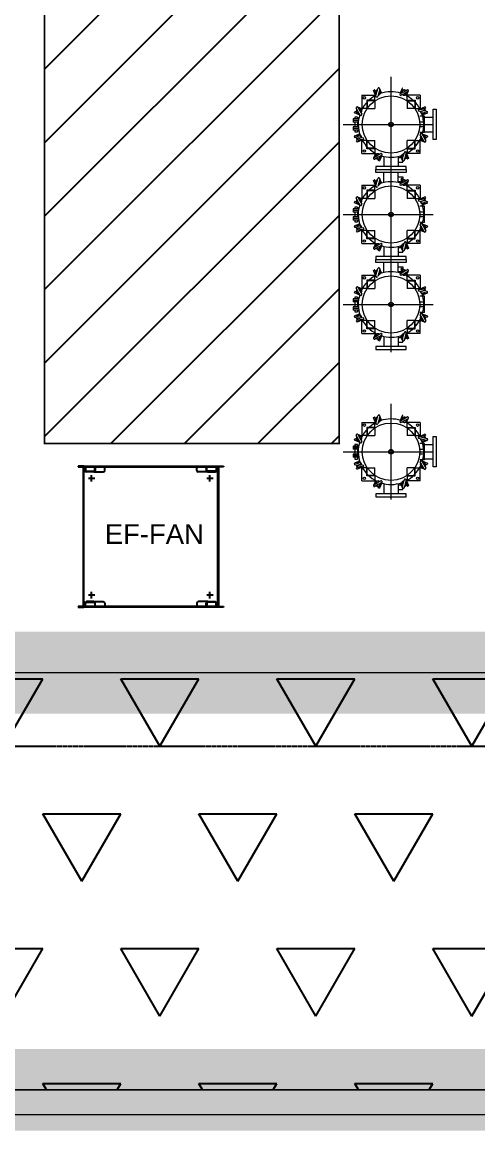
# Model space of a CAD drawing. Extents: x -3450 to 27857, y -1288 to 11880.
# Drawn here: x 24871 to 25150, y -235 to 443 of the extents above; entities that cross this region are included whole.
import ezdxf

# ---------------------------------------------------------------- set-up
doc = ezdxf.new("R2010")
doc.units = 0
doc.linetypes.add('X-S-FAB-L20$0$COL-CEN-LIN', pattern=[3.25, 2.5, -0.25, 0.25, -0.25])
for name, color, linetype in [('188K-SM-03-F20-MECH-EQ-Y2257103$0$0-move in', 8, 'Continuous'), ('188K-SM-03-F20-MECH-EQ-Y2257103$0$M MOVE-IN AREA', 8, 'Continuous'), ('188K-SM-03-F20-MECH-EQ-Y2257103$0$M-EQPM-AD', 5, 'Continuous'), ('188K-SM-03-F20-MECH-EQ-Y2257103$0$M-PHASE1 AREA', 252, 'Continuous'), ('X-S-FAB-L20$0$1_l20平面圖_1_A-WALL-IN', 8, 'Continuous'), ('X-S-FAB-L20$0$BLOCK', 8, 'Continuous'), ('X-S-FAB-L20$0$CCL', 8, 'X-S-FAB-L20$0$COL-CEN-LIN')]:
    doc.layers.add(name, color=color, linetype=linetype)
doc.styles.add('188K-SM-03-F20-MECH-EQ-Y2257103$0$Standard', font='arial.ttf')

# ---------------------------------------------------------------- blocks, each defined once
blk = doc.blocks.new('X-S-FAB-L20$0$FAB2-L05')
at = {"layer": 'X-S-FAB-L20$0$CCL'}
blk.add_line((-26880, 720), (1210, 720), dxfattribs=at)
blk = doc.blocks.new('X-S-FAB-L20')
at = {"layer": 'X-S-FAB-L20$0$1_l20平面圖_1_A-WALL-IN', "color": 3, "lineweight": 0, "ltscale": 10, "flags": 128}
for points in [[(25245, -210), (24825, -210)], [(24825, -225), (25245, -225)]]:
    blk.add_lwpolyline(points, dxfattribs=at)
at = {"layer": 'X-S-FAB-L20$0$BLOCK'}
blk.add_blockref('X-S-FAB-L20$0$FAB2-L05', (26160, -720), dxfattribs=at)
blk = doc.blocks.new('188K-SM-03-F20-MECH-EQ-Y2257103$0$A$C6e43f910')
at = {"lineweight": 13}
for p, q in [((-195.7, 275), (-195.7, 257)), ((-10.7, 275), (-195.7, 275)), ((-10.7, 257), (-10.7, 275)), ((-198.6, 178.3), (-210.5, 206.9)), ((-210, 208.2), (-203.5, 210.9)), ((-198.9, 202.3), (-202.2, 210.4)), ((-195.7, 257), (-10.7, 257)), ((-189.8, 196.8), (-183.3, 219.9)), ((-171.8, 216.7), (-178.2, 193.6)), ((-177.2, 223.4), (-175.3, 222.8)), ((-174.9, 222.7), (-174.9, 222.8)), ((-173.4, 221.9), (-173.6, 222.2)), ((-161.7, 193.6), (-171.6, 217.5)), ((-147.7, 195.2), (-147.7, 257)), ((-58.6, 195.2), (-58.6, 257)), ((-44.6, 193.6), (-32.8, 222.2)), ((-31.4, 222.8), (-25, 220.1)), ((-27.8, 210.7), (-24.4, 218.8)), ((-25.3, 200.4), (-4.4, 212.2)), ((2.5, 210.3), (3.4, 208.5)), ((3.6, 208.3), (3.7, 208.2)), ((4.1, 206.6), (4.2, 206.9)), ((-281.3, 178.2), (-281.3, 98.2)), ((-281.3, 178.2), (-201.3, 178.2)), ((-251.3, 148.2), (-251.3, 98.2)), ((-201.3, 148.2), (-251.3, 148.2)), ((-248.3, 142.2), (-248.3, 98.2)), ((-201.3, 145.2), (-245.3, 145.2)), ((-201.3, 148.2), (-201.3, 178.2)), ((-201.3, 148.2), (-201.3, 145.2)), ((-196.2, 173.7), (-189.8, 196.8)), ((-190.8, 167), (-192.7, 167.5)), ((-178.2, 193.6), (-184.7, 170.4)), ((-162.2, 192.3), (-168.4, 189.7)), ((-168.4, 189.7), (-162.2, 192.3)), ((-47.1, 180), (-48.1, 181.8)), ((-46.2, 188.6), (-25.3, 200.4)), ((-19.4, 189.9), (-40.3, 178.1)), ((1.5, 201.7), (-19.4, 189.9)), ((-9, 177.7), (-15.2, 180.3)), ((-15.2, 180.3), (-9, 177.7)), ((-7.7, 178.3), (2.3, 202.2)), ((-5, 148.2), (-5, 178.2)), ((75, 178.2), (-5, 178.2)), ((-5, 148.2), (-5, 145.2)), ((-5, 148.2), (45, 148.2)), ((-5, 145.2), (39, 145.2)), ((42, 142.2), (42, 98.2)), ((45, 148.2), (45, 98.2)), ((75, 178.2), (75, 98.2)), ((-325.9, 71.7), (-323.2, 78.2)), ((-296.7, 58.5), (-325.4, 70.4)), ((-313.9, 75.4), (-321.9, 78.7)), ((-303.6, 77.9), (-315.3, 98.8)), ((-313.4, 105.6), (-311.7, 106.6)), ((-311.4, 106.7), (-311.4, 106.8)), ((-309.7, 107.2), (-310.1, 107.4)), ((-281.4, 95.5), (-305.4, 105.4)), ((-304.9, 104.7), (-293.1, 83.8)), ((-291.8, 57), (-303.6, 77.9)), ((-293.1, 83.8), (-281.3, 62.9)), ((-280.9, 94.2), (-283.5, 88)), ((-283.5, 88), (-280.9, 94.2)), ((-251.3, 98.2), (-281.3, 98.2)), ((45, 98.2), (42, 98.2)), ((45, 98.2), (75, 98.2)), ((63.8, 87.7), (64.3, 89.6)), ((90.4, 75.1), (67.3, 81.5)), ((70.5, 93.1), (93.6, 86.6)), ((74.6, 94.2), (75.6, 91.6)), ((75.1, 95.5), (103.8, 107.4)), ((113.5, 68.6), (90.4, 75.1)), ((90.4, 58.5), (114.4, 68.5)), ((93.6, 86.6), (116.7, 80.2)), ((99.2, 95.7), (107.2, 99)), ((105.1, 106.8), (107.7, 100.3)), ((118.7, 70.3), (119.1, 70.4)), ((119.6, 71.8), (119.6, 71.7)), ((120.2, 74), (119.7, 72.1)), ((-283.2, 56.1), (-284.9, 55.1)), ((89.1, 59.1), (86.6, 65.3)), ((86.6, 65.3), (89.1, 59.1)), ((96.1, 34), (127.1, 34)), ((96.1, 25), (127.1, 25)), ((96.1, 24), (127.1, 24)), ((96.1, 15), (127.1, 15)), ((101.6, 34), (101.6, 45)), ((117.6, 45), (101.6, 45)), ((101.6, -15), (101.6, 15)), ((117.6, 34), (117.6, 45)), ((117.6, -15), (117.6, 15)), ((127.1, 25), (127.1, 34)), ((127.1, 15), (127.1, 24)), ((-296.7, -58.5), (-320.7, -68.5)), ((-295.4, -59.1), (-292.9, -65.3)), ((-292.9, -65.3), (-295.4, -59.1)), ((86.8, -83.8), (75, -62.9)), ((76.9, -56.1), (78.6, -55.1)), ((85.4, -57), (97.2, -77.9)), ((90.4, -58.5), (119.1, -70.4)), ((96.1, -15), (127.1, -15)), ((96.1, -24), (127.1, -24)), ((96.1, -25), (127.1, -25)), ((96.1, -34), (127.1, -34)), ((101.6, -45), (101.6, -34)), ((101.6, -45), (117.6, -45)), ((117.6, -45), (117.6, -34)), ((127.1, -24), (127.1, -15)), ((127.1, -34), (127.1, -25)), ((-326.5, -74), (-326, -72.1)), ((-325.9, -71.8), (-325.9, -71.7)), ((-325, -70.3), (-325.4, -70.4)), ((-299.9, -86.6), (-323.1, -80.2)), ((-319.8, -68.6), (-296.7, -75.1)), ((-311.4, -106.8), (-314.1, -100.3)), ((-305.5, -95.7), (-313.5, -99)), ((-281.4, -95.5), (-310.1, -107.4)), ((-276.8, -93.1), (-299.9, -86.6)), ((-296.7, -75.1), (-273.6, -81.5)), ((-251.3, -98.2), (-281.3, -98.2)), ((-281.3, -178.2), (-281.3, -98.2)), ((-270.1, -87.7), (-270.7, -89.6)), ((-251.3, -148.2), (-251.3, -98.2)), ((-248.3, -98.2), (-251.3, -98.2)), ((-248.3, -142.2), (-248.3, -98.2)), ((42, -142.2), (42, -98.2)), ((42, -98.2), (45, -98.2)), ((45, -148.2), (45, -98.2)), ((45, -98.2), (75, -98.2)), ((74.6, -94.2), (77.1, -88)), ((77.1, -88), (74.6, -94.2)), ((75, -178.2), (75, -98.2)), ((75.1, -95.5), (99.1, -105.4)), ((98.6, -104.7), (86.8, -83.8)), ((97.2, -77.9), (109, -98.8)), ((103.4, -107.2), (103.8, -107.4)), ((105.1, -106.7), (105.1, -106.8)), ((107.1, -105.6), (105.4, -106.6)), ((107.6, -75.4), (115.6, -78.7)), ((119.6, -71.7), (116.9, -78.2)), ((-281.3, -178.2), (-201.3, -178.2)), ((-201.3, -148.2), (-251.3, -148.2)), ((-201.3, -145.2), (-245.3, -145.2)), ((-198.6, -178.3), (-208.6, -202.2)), ((-207.8, -201.7), (-186.9, -189.9)), ((-181, -200.4), (-202, -212.2)), ((-201.3, -148.2), (-201.3, -145.2)), ((-201.3, -148.2), (-201.3, -178.2)), ((-197.3, -177.7), (-191.2, -180.3)), ((-191.2, -180.3), (-197.3, -177.7)), ((-186.9, -189.9), (-166, -178.1)), ((-160.1, -188.6), (-181, -200.4)), ((-161.7, -193.6), (-173.6, -222.2)), ((-159.2, -180), (-158.2, -181.8)), ((-147.7, -195.2), (-147.7, -257)), ((-58.6, -195.2), (-58.6, -257)), ((-44.6, -193.6), (-34.7, -217.5)), ((-44.1, -192.3), (-37.9, -189.7)), ((-37.9, -189.7), (-44.1, -192.3)), ((-34.5, -216.7), (-28.1, -193.6)), ((-28.1, -193.6), (-21.7, -170.4)), ((-16.5, -196.8), (-23, -219.9)), ((-10.1, -173.7), (-16.5, -196.8)), ((-15.5, -167), (-13.6, -167.5)), ((-7.7, -178.3), (4.2, -206.9)), ((-7.4, -202.3), (-4.1, -210.4)), ((-5, -148.2), (-5, -145.2)), ((-5, -145.2), (39, -145.2)), ((-5, -148.2), (45, -148.2)), ((-5, -148.2), (-5, -178.2)), ((75, -178.2), (-5, -178.2)), ((-210.4, -206.6), (-210.5, -206.9)), ((-209.9, -208.3), (-210, -208.2)), ((-208.8, -210.3), (-209.7, -208.5)), ((-195.7, -275), (-195.7, -257)), ((-195.7, -257), (-10.7, -257)), ((-166.1, -210.7), (-169.4, -218.8)), ((-162.4, -222.8), (-168.9, -220.1)), ((-32.9, -221.9), (-32.8, -222.2)), ((-31.4, -222.7), (-31.4, -222.8)), ((-29.1, -223.4), (-31.1, -222.8)), ((-10.7, -257), (-10.7, -275)), ((3.7, -208.2), (-2.8, -210.9)), ((-10.7, -275), (-195.7, -275))]:
    blk.add_line(p, q, dxfattribs=at)
at = {"lineweight": 13, "ltscale": 20}
for p, q in [((-103.2, 291.9), (-103.2, -291.9)), ((188.7, 0), (-361.1, 0))]:
    blk.add_line(p, q, dxfattribs=at)
at = {"lineweight": 13, "ltscale": 5}
for p, q in [((-147.7, 230), (-175.7, 230)), ((-175.7, 230), (-175.7, 202)), ((-201.3, 145.2), (-201.3, 98.2)), ((-147.7, 202), (-175.7, 202)), ((-5, 145.2), (-5, 98.2)), ((-248.3, 98.2), (-201.3, 98.2)), ((42, 98.2), (-5, 98.2)), ((-308.4, 50), (-278.4, 50)), ((-308.4, 50), (-308.4, -50)), ((-303.4, 14), (-277.8, 14)), ((-303.4, 14), (-303.4, -14)), ((-308.4, -50), (-278.4, -50)), ((-303.4, -14), (-277.8, -14)), ((-248.3, -98.2), (-201.3, -98.2)), ((-201.3, -145.2), (-201.3, -98.2)), ((-5, -145.2), (-5, -98.2)), ((42, -98.2), (-5, -98.2)), ((-147.7, -202), (-175.7, -202)), ((-175.7, -230), (-175.7, -202)), ((-147.7, -230), (-175.7, -230))]:
    blk.add_line(p, q, dxfattribs=at)
at = {"lineweight": 13}
for centre, radius in [((-103.2, 0), 175.3), ((-265.8, 162.6), 7.5), ((59.5, 162.6), 7.5), ((-103.2, 0), 14), ((-103.2, 0), 10), ((-265.8, -162.6), 7.5), ((59.5, -162.6), 7.5)]:
    blk.add_circle(centre, radius, dxfattribs=at)
for centre, radius, start, end in [((-209.6, 207.3), 1, 112.5, 202.5), ((-203.1, 210), 1, 22.5, 112.5), ((-184, 195.2), 16.5, 95.75756, 233.11018), ((-184, 195.2), 14.5, 98.8772, 229.99053), ((-178.5, 218.6), 5, 74.43387, 164.43387), ((-184, 195.2), 16.5, 275.75756, 53.11018), ((-184, 195.2), 14.5, 278.8772, 49.99053), ((-176.6, 218), 5, 344.43387, 74.43387), ((-174.5, 221.8), 1, 22.5, 112.5), ((-22.3, 195.2), 16.5, 50.75756, 188.11018), ((-22.3, 195.2), 14.5, 53.8772, 184.99053), ((-31.8, 221.8), 1, 67.5, 157.5), ((-25.4, 219.2), 1, 337.5, 67.5), ((-1.9, 207.8), 5, 29.43387, 119.43387), ((-0.9, 206.1), 5, 299.43387, 29.43387), ((3.3, 207.3), 1, 337.5, 67.5), ((-103.2, 0), 200.2, 117.30895, 154.0735), ((-245.3, 142.2), 3, 90, 180), ((-191.4, 172.3), 5, 164.43387, 254.43387), ((-189.5, 171.8), 5, 254.43387, 344.43387), ((-103.2, 0), 200.2, 72.30895, 109.0735), ((-162.6, 193.2), 1, 292.5, 22.5), ((-43.7, 184.2), 5, 119.43387, 209.43387), ((-42.7, 182.5), 5, 209.43387, 299.43387), ((-22.3, 195.2), 16.5, 230.75756, 8.11018), ((-22.3, 195.2), 14.5, 233.8772, 4.99053), ((-103.2, 0), 200.2, 27.30895, 64.0735), ((-8.6, 178.7), 1, 247.5, 337.5), ((39, 142.2), 3, 0, 90), ((-325, 71.3), 1, 157.5, 247.5), ((-322.3, 77.8), 1, 67.5, 157.5), ((-311, 101.3), 5, 119.43387, 209.43387), ((-298.3, 80.8), 16.5, 140.75756, 278.11018), ((-298.3, 80.8), 14.5, 143.8772, 274.99053), ((-309.2, 102.2), 5, 29.43387, 119.43387), ((-310.5, 106.4), 1, 67.5, 157.5), ((-298.3, 80.8), 16.5, 320.75756, 98.11018), ((-298.3, 80.8), 14.5, 323.8772, 94.99053), ((-281.8, 94.6), 1, 337.5, 67.5), ((68.6, 86.3), 5, 164.43387, 254.43387), ((69.2, 88.2), 5, 74.43387, 164.43387), ((75.5, 94.6), 1, 112.5, 202.5), ((92, 80.8), 16.5, 185.75756, 323.11018), ((92, 80.8), 14.5, 188.8772, 319.99053), ((92, 80.8), 16.5, 5.75756, 143.11018), ((92, 80.8), 14.5, 8.8772, 139.99053), ((104.1, 106.4), 1, 22.5, 112.5), ((106.8, 100), 1, 292.5, 22.5), ((114.9, 73.4), 5, 254.43387, 344.43387), ((115.4, 75.4), 5, 344.43387, 74.43387), ((118.7, 71.3), 1, 292.5, 22.5), ((-103.2, 0), 200.2, 162.30895, 199.0735), ((-287.4, 59.4), 5, 209.43387, 299.43387), ((-285.7, 60.4), 5, 299.43387, 29.43387), ((-103.2, 0), 200.2, 342.30895, 19.0735), ((90, 59.5), 1, 202.5, 292.5), ((-298.3, -80.8), 16.5, 5.75756, 143.11018), ((-298.3, -80.8), 14.5, 8.8772, 139.99053), ((-296.4, -59.5), 1, 22.5, 112.5), ((79.3, -60.4), 5, 119.43387, 209.43387), ((81.1, -59.4), 5, 29.43387, 119.43387), ((92, -80.8), 16.5, 320.75756, 98.11018), ((92, -80.8), 14.5, 323.8772, 94.99053), ((-321.7, -75.4), 5, 164.43387, 254.43387), ((-321.2, -73.4), 5, 74.43387, 164.43387), ((-325, -71.3), 1, 112.5, 202.5), ((-298.3, -80.8), 16.5, 185.75756, 323.11018), ((-313.1, -100), 1, 112.5, 202.5), ((-298.3, -80.8), 14.5, 188.8772, 319.99053), ((-310.5, -106.4), 1, 202.5, 292.5), ((-103.2, 0), 200.2, 207.30895, 244.0735), ((-275.5, -88.2), 5, 254.43387, 344.43387), ((-274.9, -86.3), 5, 344.43387, 74.43387), ((-103.2, 0), 200.2, 297.30895, 334.0735), ((75.5, -94.6), 1, 157.5, 247.5), ((92, -80.8), 16.5, 140.75756, 278.11018), ((92, -80.8), 14.5, 143.8772, 274.99053), ((102.9, -102.2), 5, 209.43387, 299.43387), ((104.1, -106.4), 1, 247.5, 337.5), ((104.7, -101.3), 5, 299.43387, 29.43387), ((116, -77.8), 1, 247.5, 337.5), ((118.7, -71.3), 1, 337.5, 67.5), ((-245.3, -142.2), 3, 180, 270), ((-205.4, -206.1), 5, 119.43387, 209.43387), ((-184, -195.2), 16.5, 50.75756, 188.11018), ((-197.7, -178.7), 1, 67.5, 157.5), ((-184, -195.2), 14.5, 53.8772, 184.99053), ((-184, -195.2), 16.5, 230.75756, 8.11018), ((-184, -195.2), 14.5, 233.8772, 4.99053), ((-163.6, -182.5), 5, 29.43387, 119.43387), ((-103.2, 0), 200.2, 252.30895, 289.0735), ((-162.6, -184.2), 5, 299.43387, 29.43387), ((-43.7, -193.2), 1, 112.5, 202.5), ((-22.3, -195.2), 16.5, 95.75756, 233.11018), ((-22.3, -195.2), 14.5, 98.8772, 229.99053), ((-16.8, -171.8), 5, 74.43387, 164.43387), ((-22.3, -195.2), 16.5, 275.75756, 53.11018), ((-22.3, -195.2), 14.5, 278.8772, 49.99053), ((-14.9, -172.3), 5, 344.43387, 74.43387), ((39, -142.2), 3, 270, 0), ((-209.6, -207.3), 1, 157.5, 247.5), ((-204.4, -207.8), 5, 209.43387, 299.43387), ((-174.5, -221.8), 1, 247.5, 337.5), ((-168.5, -219.2), 1, 157.5, 247.5), ((-29.7, -218), 5, 164.43387, 254.43387), ((-31.8, -221.8), 1, 202.5, 292.5), ((-27.8, -218.6), 5, 254.43387, 344.43387), ((-3.2, -210), 1, 202.5, 292.5), ((3.3, -207.3), 1, 292.5, 22.5)]:
    blk.add_arc(centre, radius, start, end, dxfattribs=at)
blk = doc.blocks.new('188K-SM-03-F20-MECH-EQ-Y2257103$0$A$C027138c3')
at = {"lineweight": 13, "ltscale": 20}
for p, q in [((0, -291.9), (0, 291.9)), ((-291.9, 0), (257.9, 0))]:
    blk.add_line(p, q, dxfattribs=at)
at = {"lineweight": 13}
for p, q in [((-95.5, 178.3), (-107.4, 206.9)), ((-106.8, 208.2), (-100.3, 210.9)), ((-95.7, 202.3), (-99, 210.4)), ((-86.6, 196.8), (-80.2, 219.9)), ((-68.6, 216.7), (-75.1, 193.6)), ((-74, 223.4), (-72.1, 222.8)), ((-71.8, 222.7), (-71.7, 222.8)), ((-70.3, 221.9), (-70.4, 222.2)), ((-58.5, 193.6), (-68.5, 217.5)), ((58.5, 193.6), (70.4, 222.2)), ((77.9, 200.4), (98.8, 212.2)), ((105.6, 210.3), (106.6, 208.5)), ((106.7, 208.3), (106.8, 208.2)), ((107.2, 206.6), (107.4, 206.9)), ((-178.2, 178.2), (-178.2, 98.2)), ((-178.2, 178.2), (-98.2, 178.2)), ((-148.2, 148.2), (-148.2, 98.2)), ((-98.2, 148.2), (-148.2, 148.2)), ((-145.2, 142.2), (-145.2, 98.2)), ((-98.2, 145.2), (-142.2, 145.2)), ((-98.2, 148.2), (-98.2, 178.2)), ((-98.2, 148.2), (-98.2, 145.2)), ((-93.1, 173.7), (-86.6, 196.8)), ((-87.7, 167), (-89.6, 167.5)), ((-75.1, 193.6), (-81.5, 170.4)), ((-59.1, 192.3), (-65.3, 189.7)), ((-65.3, 189.7), (-59.1, 192.3)), ((56.1, 180), (55.1, 181.8)), ((57, 188.6), (77.9, 200.4)), ((83.8, 189.9), (62.9, 178.1)), ((104.7, 201.7), (83.8, 189.9)), ((94.2, 177.7), (88, 180.3)), ((88, 180.3), (94.2, 177.7)), ((95.5, 178.3), (105.4, 202.2)), ((98.2, 148.2), (98.2, 178.2)), ((178.2, 178.2), (98.2, 178.2)), ((98.2, 148.2), (98.2, 145.2)), ((98.2, 148.2), (148.2, 148.2)), ((98.2, 145.2), (142.2, 145.2)), ((145.2, 142.2), (145.2, 98.2)), ((148.2, 148.2), (148.2, 98.2)), ((178.2, 178.2), (178.2, 98.2)), ((-222.8, 71.7), (-220.1, 78.2)), ((-193.6, 58.5), (-222.2, 70.4)), ((-210.7, 75.4), (-218.8, 78.7)), ((-200.4, 77.9), (-212.2, 98.8)), ((-210.3, 105.6), (-208.5, 106.6)), ((-208.3, 106.7), (-208.2, 106.8)), ((-206.6, 107.2), (-206.9, 107.4)), ((-178.3, 95.5), (-202.2, 105.4)), ((-201.7, 104.7), (-189.9, 83.8)), ((-188.6, 57), (-200.4, 77.9)), ((-189.9, 83.8), (-178.1, 62.9)), ((-177.7, 94.2), (-180.3, 88)), ((-180.3, 88), (-177.7, 94.2)), ((-148.2, 98.2), (-178.2, 98.2)), ((-145.2, 98.2), (-148.2, 98.2)), ((145.2, 98.2), (148.2, 98.2)), ((148.2, 98.2), (178.2, 98.2)), ((167, 87.7), (167.5, 89.6)), ((193.6, 75.1), (170.4, 81.5)), ((173.7, 93.1), (196.8, 86.6)), ((178.3, 95.5), (206.9, 107.4)), ((216.7, 68.6), (193.6, 75.1)), ((193.6, 58.5), (217.5, 68.5)), ((196.8, 86.6), (219.9, 80.2)), ((202.3, 95.7), (210.4, 99)), ((208.2, 106.8), (210.9, 100.3)), ((221.9, 70.3), (222.2, 70.4)), ((222.7, 71.8), (222.8, 71.7)), ((223.4, 74), (222.8, 72.1)), ((257, 92.5), (275, 92.5)), ((257, -92.5), (257, 92.5)), ((275, 92.5), (275, -92.5)), ((-230.2, 34), (-230.2, 25)), ((-199.2, 34), (-230.2, 34)), ((-199.2, 25), (-230.2, 25)), ((-230.2, 24), (-230.2, 15)), ((-199.2, 24), (-230.2, 24)), ((-199.2, 15), (-230.2, 15)), ((-204.8, 45), (-220.8, 45)), ((-220.8, 45), (-220.8, 34)), ((-220.8, 15), (-220.8, -15)), ((-204.8, 45), (-204.8, 34)), ((-204.8, 15), (-204.8, -15)), ((-180, 56.1), (-181.8, 55.1)), ((192.3, 59.1), (189.7, 65.3)), ((189.7, 65.3), (192.3, 59.1)), ((195.2, 44.6), (257, 44.6)), ((-230.2, -15), (-230.2, -24)), ((-199.2, -15), (-230.2, -15)), ((-199.2, -24), (-230.2, -24)), ((-230.2, -25), (-230.2, -34)), ((-199.2, -25), (-230.2, -25)), ((-199.2, -34), (-230.2, -34)), ((-220.8, -34), (-220.8, -45)), ((-220.8, -45), (-204.8, -45)), ((-193.6, -58.5), (-217.5, -68.5)), ((-204.8, -34), (-204.8, -45)), ((-192.3, -59.1), (-189.7, -65.3)), ((-189.7, -65.3), (-192.3, -59.1)), ((189.9, -83.8), (178.1, -62.9)), ((180, -56.1), (181.8, -55.1)), ((188.6, -57), (200.4, -77.9)), ((193.6, -58.5), (222.2, -70.4)), ((195.2, -44.5), (257, -44.5)), ((-223.4, -74), (-222.8, -72.1)), ((-222.7, -71.8), (-222.8, -71.7)), ((-221.9, -70.3), (-222.2, -70.4)), ((-196.8, -86.6), (-219.9, -80.2)), ((-216.7, -68.6), (-193.6, -75.1)), ((-208.2, -106.8), (-210.9, -100.3)), ((-202.3, -95.7), (-210.4, -99)), ((-178.3, -95.5), (-206.9, -107.4)), ((-173.7, -93.1), (-196.8, -86.6)), ((-193.6, -75.1), (-170.4, -81.5)), ((-177.7, -94.2), (-178.8, -91.6)), ((-148.2, -98.2), (-178.2, -98.2)), ((-178.2, -178.2), (-178.2, -98.2)), ((-167, -87.7), (-167.5, -89.6)), ((-148.2, -148.2), (-148.2, -98.2)), ((-148.2, -98.2), (-145.2, -98.2)), ((-145.2, -142.2), (-145.2, -98.2)), ((145.2, -142.2), (145.2, -98.2)), ((148.2, -148.2), (148.2, -98.2)), ((148.2, -98.2), (178.2, -98.2)), ((177.7, -94.2), (180.3, -88)), ((180.3, -88), (177.7, -94.2)), ((178.2, -178.2), (178.2, -98.2)), ((178.3, -95.5), (202.2, -105.4)), ((201.7, -104.7), (189.9, -83.8)), ((200.4, -77.9), (212.2, -98.8)), ((206.6, -107.2), (206.9, -107.4)), ((208.3, -106.7), (208.2, -106.8)), ((210.3, -105.6), (208.5, -106.6)), ((210.7, -75.4), (218.8, -78.7)), ((222.8, -71.7), (220.1, -78.2)), ((275, -92.5), (257, -92.5)), ((-178.2, -178.2), (-98.2, -178.2)), ((-98.2, -148.2), (-148.2, -148.2)), ((-98.2, -145.2), (-142.2, -145.2)), ((-95.5, -178.3), (-105.4, -202.2)), ((-104.7, -201.7), (-83.8, -189.9)), ((-77.9, -200.4), (-98.8, -212.2)), ((-98.2, -148.2), (-98.2, -145.2)), ((-98.2, -148.2), (-98.2, -178.2)), ((-94.2, -177.7), (-88, -180.3)), ((-88, -180.3), (-94.2, -177.7)), ((-83.8, -189.9), (-62.9, -178.1)), ((-57, -188.6), (-77.9, -200.4)), ((-58.5, -193.6), (-70.4, -222.2)), ((-56.1, -180), (-55.1, -181.8)), ((-44.6, -195.2), (-44.6, -257)), ((44.5, -195.2), (44.5, -257)), ((58.5, -193.6), (68.5, -217.5)), ((59.1, -192.3), (65.3, -189.7)), ((65.3, -189.7), (59.1, -192.3)), ((68.6, -216.7), (75.1, -193.6)), ((75.1, -193.6), (81.5, -170.4)), ((86.6, -196.8), (80.2, -219.9)), ((93.1, -173.7), (86.6, -196.8)), ((87.7, -167), (89.6, -167.5)), ((95.5, -178.3), (107.4, -206.9)), ((95.7, -202.3), (99, -210.4)), ((98.2, -148.2), (98.2, -145.2)), ((98.2, -145.2), (142.2, -145.2)), ((98.2, -148.2), (148.2, -148.2)), ((98.2, -148.2), (98.2, -178.2)), ((178.2, -178.2), (98.2, -178.2)), ((-107.2, -206.6), (-107.4, -206.9)), ((-106.7, -208.3), (-106.8, -208.2)), ((-105.6, -210.3), (-106.6, -208.5)), ((-92.5, -257), (-92.5, -275)), ((92.5, -257), (-92.5, -257)), ((-75.4, -210.7), (-78.7, -218.8)), ((-71.7, -222.8), (-78.2, -220.1)), ((70.3, -221.9), (70.4, -222.2)), ((71.8, -222.7), (71.7, -222.8)), ((74, -223.4), (72.1, -222.8)), ((92.5, -275), (92.5, -257)), ((106.8, -208.2), (100.3, -210.9)), ((-92.5, -275), (92.5, -275))]:
    blk.add_line(p, q, dxfattribs=at)
at = {"lineweight": 13, "ltscale": 5}
for p, q in [((-98.2, 145.2), (-98.2, 98.2)), ((98.2, 145.2), (98.2, 98.2)), ((-145.2, 98.2), (-98.2, 98.2)), ((145.2, 98.2), (98.2, 98.2)), ((200.2, 14), (174.7, 14)), ((205.2, 50), (175.2, 50)), ((200.2, -14), (200.2, 14)), ((205.2, -50), (205.2, 50)), ((200.2, -14), (174.7, -14)), ((205.2, -50), (175.2, -50)), ((-145.2, -98.2), (-98.2, -98.2)), ((-98.2, -145.2), (-98.2, -98.2)), ((98.2, -145.2), (98.2, -98.2)), ((145.2, -98.2), (98.2, -98.2)), ((44.5, -202), (72.5, -202)), ((72.5, -230), (72.5, -202)), ((44.5, -230), (72.5, -230))]:
    blk.add_line(p, q, dxfattribs=at)
at = {"lineweight": 13}
for centre, radius in [((0, 0), 175.3), ((-162.6, 162.6), 7.5), ((162.6, 162.6), 7.5), ((0, 0), 14), ((0, 0), 10), ((-162.6, -162.6), 7.5), ((162.6, -162.6), 7.5)]:
    blk.add_circle(centre, radius, dxfattribs=at)
for centre, radius, start, end in [((-106.4, 207.3), 1, 112.5, 202.5), ((-100, 210), 1, 22.5, 112.5), ((-80.8, 195.2), 16.5, 95.75756, 233.11018), ((-80.8, 195.2), 14.5, 98.8772, 229.99053), ((-75.4, 218.6), 5, 74.43387, 164.43387), ((-80.8, 195.2), 16.5, 275.75756, 53.11018), ((-80.8, 195.2), 14.5, 278.8772, 49.99053), ((-73.4, 218), 5, 344.43387, 74.43387), ((-71.3, 221.8), 1, 22.5, 112.5), ((80.8, 195.2), 16.5, 50.75756, 188.11018), ((80.8, 195.2), 14.5, 53.8772, 184.99053), ((71.3, 221.8), 1, 67.5, 157.5), ((101.3, 207.8), 5, 29.43387, 119.43387), ((102.2, 206.1), 5, 299.43387, 29.43387), ((106.4, 207.3), 1, 337.5, 67.5), ((0, 0), 200.2, 117.30895, 154.0735), ((-142.2, 142.2), 3, 90, 180), ((-88.2, 172.3), 5, 164.43387, 254.43387), ((-86.3, 171.8), 5, 254.43387, 344.43387), ((0, 0), 200.2, 72.30895, 109.0735), ((-59.5, 193.2), 1, 292.5, 22.5), ((59.4, 184.2), 5, 119.43387, 209.43387), ((60.4, 182.5), 5, 209.43387, 299.43387), ((80.8, 195.2), 16.5, 230.75756, 8.11018), ((80.8, 195.2), 14.5, 233.8772, 4.99053), ((0, 0), 200.2, 27.30895, 64.0735), ((94.6, 178.7), 1, 247.5, 337.5), ((142.2, 142.2), 3, 0, 90), ((-221.8, 71.3), 1, 157.5, 247.5), ((-219.2, 77.8), 1, 67.5, 157.5), ((-207.8, 101.3), 5, 119.43387, 209.43387), ((-195.2, 80.8), 16.5, 140.75756, 278.11018), ((-195.2, 80.8), 14.5, 143.8772, 274.99053), ((-206.1, 102.2), 5, 29.43387, 119.43387), ((-207.3, 106.4), 1, 67.5, 157.5), ((-195.2, 80.8), 16.5, 320.75756, 98.11018), ((-195.2, 80.8), 14.5, 323.8772, 94.99053), ((-178.7, 94.6), 1, 337.5, 67.5), ((171.8, 86.3), 5, 164.43387, 254.43387), ((172.3, 88.2), 5, 74.43387, 164.43387), ((195.2, 80.8), 16.5, 185.75756, 323.11018), ((195.2, 80.8), 14.5, 188.8772, 319.99053), ((195.2, 80.8), 16.5, 5.75756, 143.11018), ((195.2, 80.8), 14.5, 8.8772, 139.99053), ((207.3, 106.4), 1, 22.5, 112.5), ((210, 100), 1, 292.5, 22.5), ((218, 73.4), 5, 254.43387, 344.43387), ((218.6, 75.4), 5, 344.43387, 74.43387), ((221.8, 71.3), 1, 292.5, 22.5), ((0, 0), 200.2, 162.30895, 199.0735), ((-184.2, 59.4), 5, 209.43387, 299.43387), ((-182.5, 60.4), 5, 299.43387, 29.43387), ((0, 0), 200.2, 342.30895, 19.0735), ((193.2, 59.5), 1, 202.5, 292.5), ((-195.2, -80.8), 16.5, 5.75756, 143.11018), ((-195.2, -80.8), 14.5, 8.8772, 139.99053), ((-193.2, -59.5), 1, 22.5, 112.5), ((182.5, -60.4), 5, 119.43387, 209.43387), ((184.2, -59.4), 5, 29.43387, 119.43387), ((195.2, -80.8), 16.5, 320.75756, 98.11018), ((195.2, -80.8), 14.5, 323.8772, 94.99053), ((-218.6, -75.4), 5, 164.43387, 254.43387), ((-218, -73.4), 5, 74.43387, 164.43387), ((-221.8, -71.3), 1, 112.5, 202.5), ((-195.2, -80.8), 16.5, 185.75756, 323.11018), ((-210, -100), 1, 112.5, 202.5), ((-195.2, -80.8), 14.5, 188.8772, 319.99053), ((-207.3, -106.4), 1, 202.5, 292.5), ((-178.7, -94.6), 1, 292.5, 22.5), ((0, 0), 200.2, 207.30895, 244.0735), ((-172.3, -88.2), 5, 254.43387, 344.43387), ((-171.8, -86.3), 5, 344.43387, 74.43387), ((0, 0), 200.2, 297.30895, 334.0735), ((178.7, -94.6), 1, 157.5, 247.5), ((195.2, -80.8), 16.5, 140.75756, 278.11018), ((195.2, -80.8), 14.5, 143.8772, 274.99053), ((206.1, -102.2), 5, 209.43387, 299.43387), ((207.3, -106.4), 1, 247.5, 337.5), ((207.8, -101.3), 5, 299.43387, 29.43387), ((219.2, -77.8), 1, 247.5, 337.5), ((221.8, -71.3), 1, 337.5, 67.5), ((-142.2, -142.2), 3, 180, 270), ((-102.2, -206.1), 5, 119.43387, 209.43387), ((-80.8, -195.2), 16.5, 50.75756, 188.11018), ((-94.6, -178.7), 1, 67.5, 157.5), ((-80.8, -195.2), 14.5, 53.8772, 184.99053), ((-80.8, -195.2), 16.5, 230.75756, 8.11018), ((-80.8, -195.2), 14.5, 233.8772, 4.99053), ((-60.4, -182.5), 5, 29.43387, 119.43387), ((0, 0), 200.2, 252.30895, 289.0735), ((-59.4, -184.2), 5, 299.43387, 29.43387), ((59.5, -193.2), 1, 112.5, 202.5), ((80.8, -195.2), 16.5, 95.75756, 233.11018), ((80.8, -195.2), 14.5, 98.8772, 229.99053), ((86.3, -171.8), 5, 74.43387, 164.43387), ((80.8, -195.2), 16.5, 275.75756, 53.11018), ((80.8, -195.2), 14.5, 278.8772, 49.99053), ((88.2, -172.3), 5, 344.43387, 74.43387), ((142.2, -142.2), 3, 270, 0), ((-106.4, -207.3), 1, 157.5, 247.5), ((-101.3, -207.8), 5, 209.43387, 299.43387), ((-77.8, -219.2), 1, 157.5, 247.5), ((-71.3, -221.8), 1, 247.5, 337.5), ((73.4, -218), 5, 164.43387, 254.43387), ((71.3, -221.8), 1, 202.5, 292.5), ((75.4, -218.6), 5, 254.43387, 344.43387), ((100, -210), 1, 202.5, 292.5), ((106.4, -207.3), 1, 292.5, 22.5)]:
    blk.add_arc(centre, radius, start, end, dxfattribs=at)
blk = doc.blocks.new('188K-SM-03-F20-MECH-EQ-Y2257103$0$A$C98b0fb23')
for p, q in [((-86.27, 88.42), (-90.56, 88.42)), ((-90.56, 88.42), (-90.56, 87.94)), ((-90.56, 87.94), (-86.75, 87.94)), ((-86.75, 87.94), (-86.75, -18.73)), ((-86.75, 87.94), (16.43, 87.94)), ((-86.27, -19.21), (-86.27, 88.42)), ((-86.27, 88.42), (15.96, 88.42)), ((-85.4, 87.31), (-84.95, 87.94)), ((-85.4, 85.22), (-85.4, 87.31)), ((-85.06, 87.31), (-84.61, 87.94)), ((-85.06, 87.31), (-85.06, 85.22)), ((-77.87, 87.31), (-77.42, 87.94)), ((-77.87, 85.22), (-77.87, 87.31)), ((-77.53, 87.31), (-77.08, 87.94)), ((-77.53, 87.31), (-77.53, 85.22)), ((-70.35, 87.31), (-70.79, 87.94)), ((-70.35, 85.22), (-70.35, 87.31)), ((0.03, 87.31), (0.48, 87.94)), ((0.03, 85.22), (0.03, 87.31)), ((7.21, 87.31), (6.76, 87.94)), ((7.55, 87.31), (7.11, 87.94)), ((7.21, 87.31), (7.21, 85.22)), ((7.55, 85.22), (7.55, 87.31)), ((14.74, 87.31), (14.29, 87.94)), ((15.08, 87.31), (14.63, 87.94)), ((14.74, 87.31), (14.74, 85.22)), ((15.08, 85.22), (15.08, 87.31)), ((15.96, -19.21), (15.96, 88.42)), ((15.96, 88.42), (20.24, 88.42)), ((16.43, 87.94), (16.43, -18.73)), ((20.24, 87.94), (16.43, 87.94)), ((20.24, 88.42), (20.24, 87.94)), ((-84.45, 84.61), (-78.48, 84.61)), ((-78.62, 84.13), (-84.31, 84.13)), ((-77.82, 79.21), (-82.82, 79.21)), ((-80.32, 76.71), (-80.32, 81.71)), ((-78.62, 84.13), (-71.43, 84.13)), ((8.3, 84.13), (1.12, 84.13)), ((12.5, 79.21), (7.5, 79.21)), ((14.13, 84.61), (8.16, 84.61)), ((8.3, 84.13), (13.99, 84.13)), ((10, 76.71), (10, 81.71)), ((-80.32, -12.5), (-80.32, -7.5)), ((10, -12.5), (10, -7.5)), ((-85.4, -16.01), (-85.4, -18.1)), ((-85.06, -18.1), (-85.06, -16.01)), ((-84.45, -15.4), (-78.48, -15.4)), ((-78.62, -14.92), (-84.31, -14.92)), ((-77.82, -10), (-82.82, -10)), ((-78.62, -14.92), (-71.43, -14.92)), ((-77.87, -16.01), (-77.87, -18.1)), ((-77.53, -18.1), (-77.53, -16.01)), ((-70.35, -16.01), (-70.35, -18.1)), ((0.03, -16.01), (0.03, -18.1)), ((8.3, -14.92), (1.12, -14.92)), ((7.21, -18.1), (7.21, -16.01)), ((12.5, -10), (7.5, -10)), ((7.55, -16.01), (7.55, -18.1)), ((14.13, -15.4), (8.16, -15.4)), ((8.3, -14.92), (13.99, -14.92)), ((14.74, -18.1), (14.74, -16.01)), ((15.08, -16.01), (15.08, -18.1)), ((-86.75, -18.73), (-90.56, -18.73)), ((-90.56, -18.73), (-90.56, -19.21)), ((-90.56, -19.21), (-86.27, -19.21)), ((16.43, -18.73), (-86.75, -18.73)), ((15.96, -19.21), (-86.27, -19.21)), ((-85.4, -18.1), (-84.95, -18.73)), ((-85.06, -18.1), (-84.61, -18.73)), ((-77.87, -18.1), (-77.42, -18.73)), ((-77.53, -18.1), (-77.08, -18.73)), ((-70.35, -18.1), (-70.79, -18.73)), ((0.03, -18.1), (0.48, -18.73)), ((7.21, -18.1), (6.76, -18.73)), ((7.55, -18.1), (7.11, -18.73)), ((14.74, -18.1), (14.29, -18.73)), ((15.08, -18.1), (14.63, -18.73)), ((20.24, -19.21), (15.96, -19.21)), ((16.43, -18.73), (20.24, -18.73)), ((20.24, -18.73), (20.24, -19.21))]:
    blk.add_line(p, q)
for centre, radius, start, end in [((-84.31, 85.22), 1.09, 180, 270), ((-84.45, 85.22), 0.61, 180, 270), ((-78.62, 85.22), 1.09, 270, 0), ((-78.48, 85.22), 0.61, 270, 0), ((-71.43, 85.22), 1.09, 270, 0), ((1.12, 85.22), 1.09, 180, 270), ((8.3, 85.22), 1.09, 180, 270), ((8.16, 85.22), 0.61, 180, 270), ((13.99, 85.22), 1.09, 270, 0), ((14.13, 85.22), 0.61, 270, 0), ((-84.31, -16.01), 1.09, 90, 180), ((-84.45, -16.01), 0.61, 90, 180), ((-78.62, -16.01), 1.09, 0, 90), ((-78.48, -16.01), 0.61, 0, 90), ((-71.43, -16.01), 1.09, 0, 90), ((1.12, -16.01), 1.09, 90, 180), ((8.3, -16.01), 1.09, 90, 180), ((8.16, -16.01), 0.61, 90, 180), ((13.99, -16.01), 1.09, 0, 90), ((14.13, -16.01), 0.61, 0, 90)]:
    blk.add_arc(centre, radius, start, end)
at = {"insert": (-70.32, 44.21), "char_height": 15, "attachment_point": 1, "style": '188K-SM-03-F20-MECH-EQ-Y2257103$0$Standard'}
blk.add_mtext_dynamic_manual_height_columns('EF-FAN', width=70.3167, gutter_width=12.5, heights=[0], dxfattribs=at)
blk = doc.blocks.new('188K-SM-03-F20-MECH-EQ-Y2257103')
at = {"layer": '188K-SM-03-F20-MECH-EQ-Y2257103$0$M MOVE-IN AREA'}
h = blk.add_hatch(dxfattribs=at)
h.set_pattern_fill('ANSI31', color=256, scale=10)
h.paths.add_polyline_path([(25605, 1795), (25605, 45), (25355, 45), (25355, 1585), (25065, 1585), (25065, 185), (24885, 185), (24885, 1795)])
h.paths.add_polyline_path([(25279.924, 1628.571), (25279.924, 1751.429), (25219.924, 1751.429), (25219.924, 1628.571)], flags=24)
h.paths.add_polyline_path([(25418.571, 967.637), (25541.429, 967.637), (25541.429, 1027.637), (25418.571, 1027.637)], flags=24)
h.paths.add_polyline_path([(24916.429, 1051.775), (25033.571, 1051.775), (25033.571, 1111.775), (24916.429, 1111.775)], flags=24)
at = {"layer": '188K-SM-03-F20-MECH-EQ-Y2257103$0$M-PHASE1 AREA'}
h = blk.add_hatch(dxfattribs=at)
h.set_pattern_fill('TRIANG', color=256, scale=10)
h.paths.add_polyline_path([(24330, 445), (24330, 45), (24405, 45), (24405, -45), (24355, -45), (24355, -210), (26335, -210), (26335, 45), (26335, 702.5), (26189.5, 702.5), (26189.5, 753), (26042, 753), (26042, 45), (24700, 45), (24700, 445)])
at = {"layer": '188K-SM-03-F20-MECH-EQ-Y2257103$0$0-move in', "const_width": 50}
blk.add_lwpolyline([(24360, 45), (26335, 45), (26335, -210), (24360, -210)], close=True, dxfattribs=at)
at = {"layer": '188K-SM-03-F20-MECH-EQ-Y2257103$0$M MOVE-IN AREA', "const_width": 1}
blk.add_lwpolyline([(25605, 1795), (25605, 45), (25355, 45), (25355, 1585), (25065, 1585), (25065, 185), (24885, 185), (24885, 1795)], close=True, dxfattribs=at)
at = {"layer": '188K-SM-03-F20-MECH-EQ-Y2257103$0$M-PHASE1 AREA', "const_width": 1}
blk.add_lwpolyline([(24330, 445), (24330, 45), (24405, 45), (24405, -45), (24355, -45), (24355, -210), (26335, -210), (26335, 45), (26335, 702.5), (26189.5, 702.5), (26189.5, 753), (26042, 753), (26042, 45), (24700, 45), (24700, 445)], close=True, dxfattribs=at)
at = {"layer": '188K-SM-03-F20-MECH-EQ-Y2257103$0$M-EQPM-AD', "lineweight": 0, "ltscale": 0.1}
for name, p, xscale, yscale, zscale in [('188K-SM-03-F20-MECH-EQ-Y2257103$0$A$C027138c3', (25096.7, 380.036), 0.1, 0.1, 0.1), ('188K-SM-03-F20-MECH-EQ-Y2257103$0$A$C027138c3', (25096.7, 180.036), 0.1, 0.1, 0.1), ('188K-SM-03-F20-MECH-EQ-Y2257103$0$A$C98b0fb23', (24978.127, 100.367), 0.8, 0.8, 0.8)]:
    blk.add_blockref(name, p, dxfattribs=dict(at, xscale=xscale, yscale=yscale, zscale=zscale))
at = {"layer": '188K-SM-03-F20-MECH-EQ-Y2257103$0$M-EQPM-AD', "lineweight": 0, "ltscale": 0.1, "xscale": 0.1, "yscale": 0.1, "zscale": 0.1, "rotation": 180}
for p in [(25086.384, 325.036), (25086.384, 270.036)]:
    blk.add_blockref('188K-SM-03-F20-MECH-EQ-Y2257103$0$A$C6e43f910', p, dxfattribs=at)

msp = doc.modelspace()

# ---------------------------------------------------------------- block references
for name in ['X-S-FAB-L20', '188K-SM-03-F20-MECH-EQ-Y2257103']:
    msp.add_blockref(name, (0, 0))

doc.saveas('drawing.dxf')
